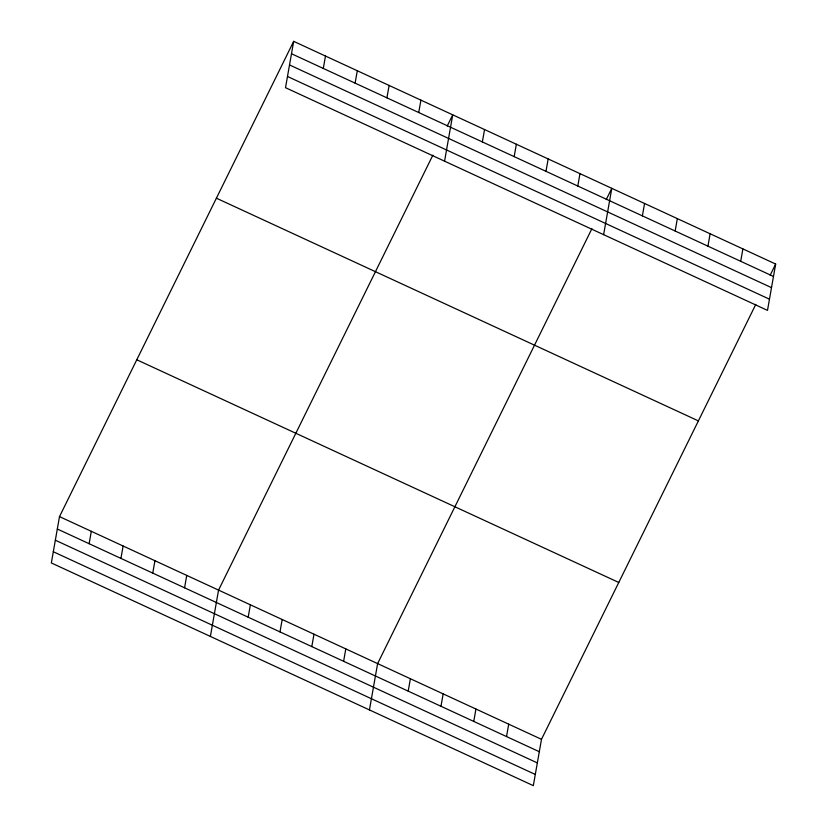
<?xml version="1.0" encoding="UTF-8"?>
<svg xmlns="http://www.w3.org/2000/svg" width="827" height="827" viewBox="0 0 827 827"><rect width="100%" height="100%" fill="white"/><g stroke="black" fill="none" stroke-linecap="round" stroke-linejoin="round"><path stroke-width="1.24" d="M293.678 41.35L285.511 87.683L767.497 310.383L775.664 264.051L293.678 41.35L59.503 516.617L51.336 562.949L533.322 785.65L541.489 739.317L755.795 304.388M89.13 543.711L91.311 531.316M120.938 558.411L123.12 546.016M152.747 573.101L154.938 560.716M184.566 587.801L186.747 575.406M210.389 636.439L218.555 590.106L432.862 155.176M323.305 68.445L325.487 56.05M248.183 617.2L250.374 604.806M355.114 83.134L357.295 70.75M279.991 631.9L282.183 619.506M386.922 97.834L389.114 85.45M311.81 646.6L313.991 634.206M418.741 112.534L420.922 100.139M343.618 661.29L345.8 648.906M444.564 161.172L452.731 114.839L447.211 126.045M369.442 709.928L377.619 663.605L591.915 228.665M482.358 141.934L484.55 129.539M408.207 691.134L410.388 678.75M514.167 156.634L516.358 144.239M440.977 706.279L443.169 693.884M545.985 171.334L548.167 158.939M473.757 721.423L475.938 709.028M577.794 186.023L579.975 173.639M506.527 736.568L508.719 724.173M603.617 234.661L611.794 188.339L606.274 199.534M642.383 215.868L644.564 203.473M675.152 231.012L677.344 218.617M707.933 246.157L710.114 233.762M740.703 261.301L742.894 248.906M770.144 275.257L775.664 264.051M291.497 53.745L773.483 276.445M289.512 64.94L771.508 287.641M287.486 76.477L769.472 299.188M216.395 198.191L698.391 420.891M136.775 359.776L618.772 582.477M59.503 516.617L541.489 739.317M57.321 529.011L539.307 751.712M55.337 540.207L537.333 762.907M53.31 551.743L535.296 774.454"/></g></svg>
